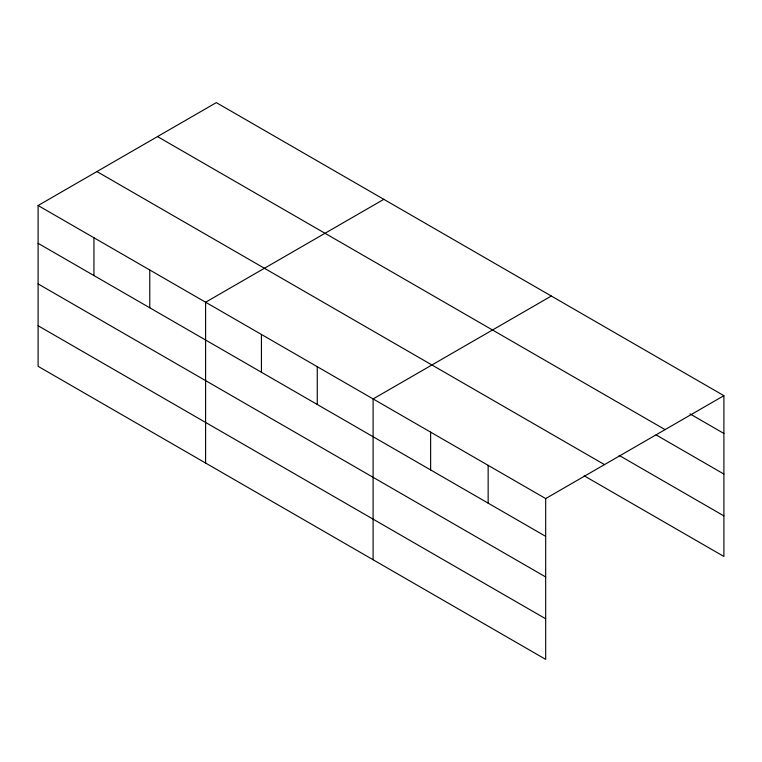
<?xml version="1.0" encoding="UTF-8"?>
<svg xmlns="http://www.w3.org/2000/svg" width="762" height="762" viewBox="0 0 762 762"><rect width="100%" height="100%" fill="white"/><g stroke="black" fill="none" stroke-linecap="round" stroke-linejoin="round"><path stroke-width="1.14" d="M545.678 576.958L545.678 498.567L38.1 205.521L38.1 366.332L545.678 659.378L545.678 576.958L38.1 283.912M584.197 475.821L723.9 556.479L723.9 395.668L216.322 102.622L38.1 205.521M383.819 199.33L205.597 302.228L205.597 463.029M551.326 296.037L373.104 398.936L373.104 559.737M545.678 498.567L723.9 395.668M690.001 413.89L723.9 433.464M157.505 136.579L665.083 429.625M656.101 434.912L723.9 474.059M619.125 455.39L723.9 515.884M96.917 171.564L604.495 464.61M38.1 243.316L545.678 536.362M38.1 325.736L545.678 618.782M488.147 465.353L488.147 503.149M430.625 432.149L430.625 469.935M317.268 366.693L317.268 404.489M261.433 334.461L261.433 372.256M149.771 269.996L149.771 307.781M93.936 237.754L93.936 275.549"/></g></svg>
